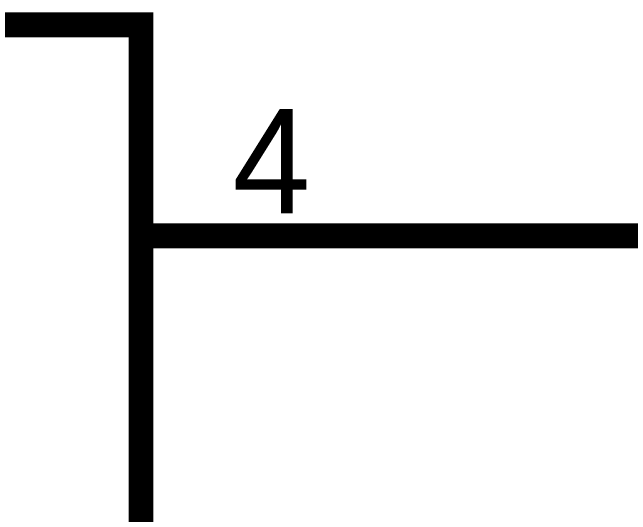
# Model space of a CAD drawing. Header units: inches. Extents: x 0 to 22.3, y 0 to 15.7.
# Drawn here: x 14.9393 to 15.2319, y 13.8672 to 14.105 of the extents above; entities that cross this region are included whole.
import ezdxf

# ---------------------------------------------------------------- set-up
doc = ezdxf.new("R2010")
doc.units = ezdxf.units.IN
doc.header["$MEASUREMENT"] = 0
doc.layers.add('Sheet', color=255, linetype='Continuous')

msp = doc.modelspace()

# ---------------------------------------------------------------- linework, layer by layer
at = {"layer": 'Sheet'}
for points in [[(14.40076, 14.09906, 0.0118, 0.0118, 0), (15.00016, 14.09906, 0.0118, 0.0118, 0), (15.00016, 13.59871, 0.0118, 0.0118, 0), (14.40076, 13.59871, 0.0118, 0.0118, 0), (14.40076, 14.09906, 0.0118, 0.0118, 0)], [(14.40076, 14.09906, 0.0039, 0.0039, 0), (14.40076, 13.59871, 0.0039, 0.0039, 0), (15.00016, 13.59871, 0.0039, 0.0039, 0), (15.00016, 14.09906, 0.0039, 0.0039, 0), (14.40076, 14.09906, 0.0039, 0.0039, 0), (14.40076, 14.09906, 0.0039, 0.0039, 0)]]:
    msp.add_lwpolyline(points, format="xyseb", close=True, dxfattribs=at)
for points in [[(15.00016, 13.99917, 0.0118, 0.0118, 0), (15.10006, 13.99917, 0.0118, 0.0118, 0)], [(15.10006, 13.99917, 0.0118, 0.0118, 0), (16.00006, 13.99917, 0.0118, 0.0118, 0)]]:
    msp.add_lwpolyline(points, format="xyseb", dxfattribs=at)

# ---------------------------------------------------------------- texts
msp.add_text('4', height=0.0495, dxfattribs=at).set_placement((15.04348, 14.00977))

doc.saveas('drawing.dxf')
